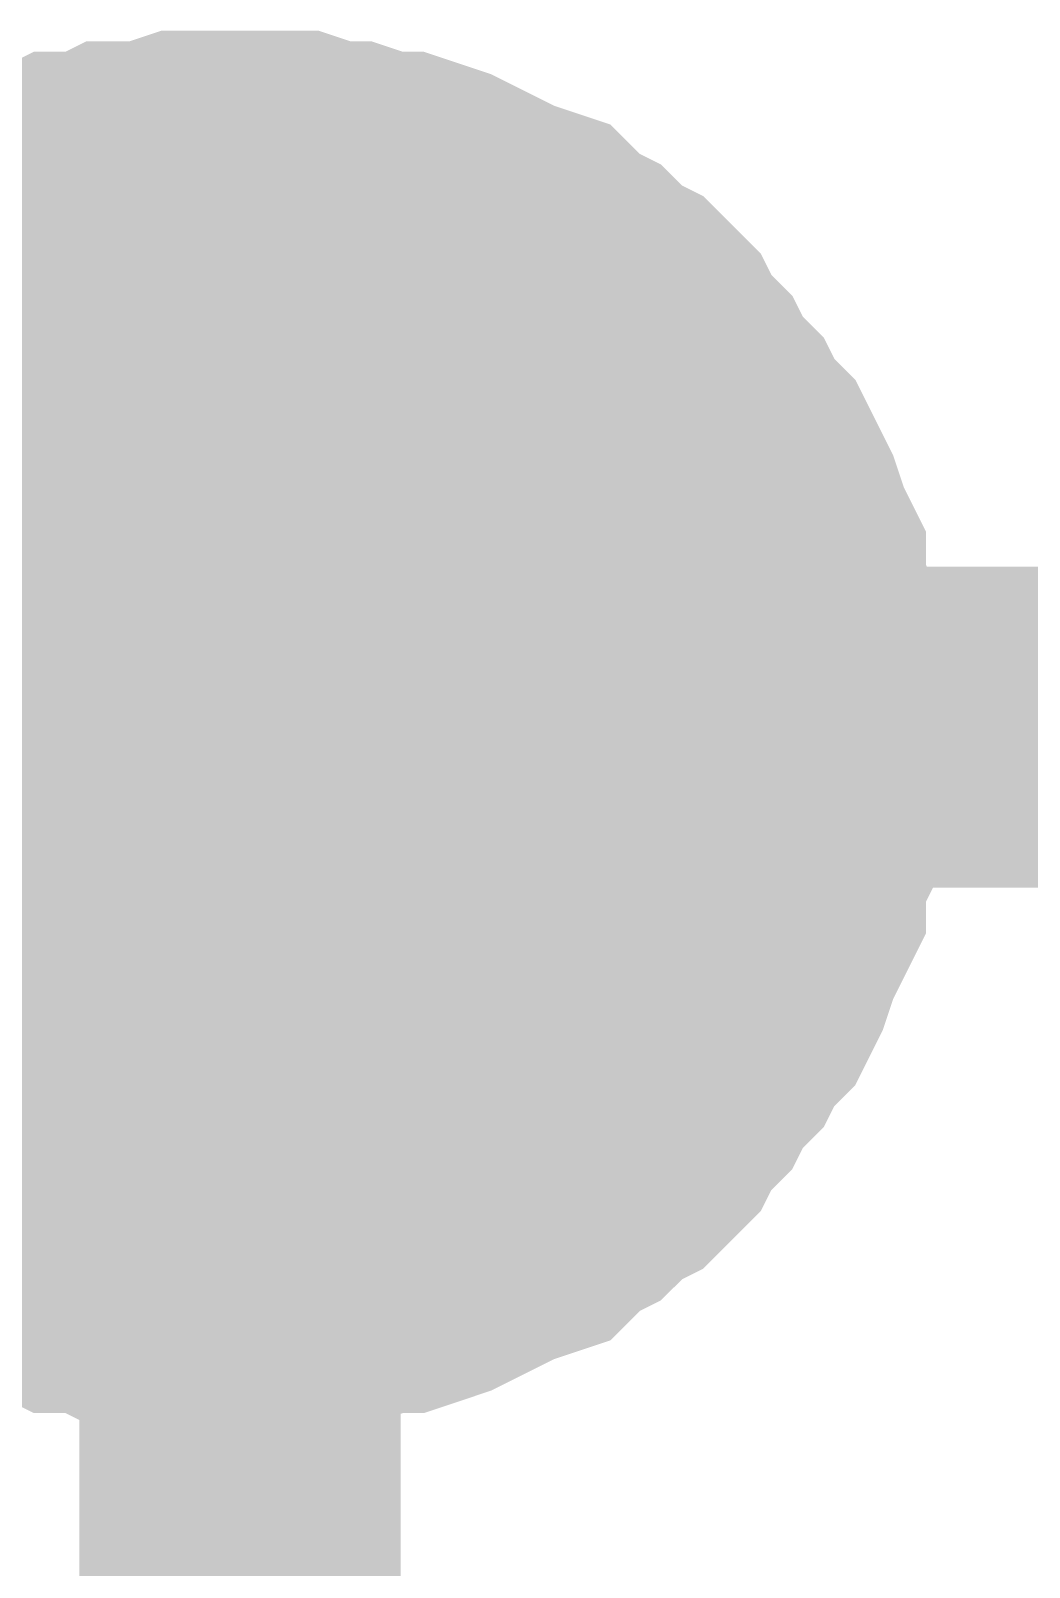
# Model space of a CAD drawing. Header units: inches. Extents: x 0 to 16.9, y 0 to 11.7.
# Drawn here: x 8.6146 to 8.6512, y 1.0526 to 1.1091 of the extents above; entities that cross this region are included whole.
import ezdxf

# ---------------------------------------------------------------- set-up
doc = ezdxf.new("R2010")
doc.units = ezdxf.units.IN
doc.header["$MEASUREMENT"] = 0
doc.layers.add('Sheet', color=255, linetype='Continuous')

msp = doc.modelspace()

# ---------------------------------------------------------------- linework, layer by layer
at = {"layer": 'Sheet'}
for points in [[(8.607961, 1.097368, 0.0118, 0.0118, 0), (8.608733, 1.09814, 0.0118, 0.0118, 0), (8.609504, 1.098526, 0.0118, 0.0118, 0), (8.610276, 1.099297, 0.0118, 0.0118, 0), (8.611047, 1.099683, 0.0118, 0.0118, 0), (8.611819, 1.100455, 0.0118, 0.0118, 0), (8.612591, 1.100841, 0.0118, 0.0118, 0), (8.613362, 1.101227, 0.0118, 0.0118, 0), (8.614519, 1.101613, 0.0118, 0.0118, 0), (8.615291, 1.101998, 0.0118, 0.0118, 0), (8.616062, 1.102384, 0.0118, 0.0118, 0), (8.61722, 1.102384, 0.0118, 0.0118, 0), (8.617991, 1.10277, 0.0118, 0.0118, 0), (8.619149, 1.10277, 0.0118, 0.0118, 0), (8.620306, 1.103156, 0.0118, 0.0118, 0), (8.621077, 1.103156, 0.0118, 0.0118, 0), (8.622235, 1.103156, 0.0118, 0.0118, 0)], [(8.607961, 1.097368, 0.0118, 0.0118, 0), (8.608733, 1.09814, 0.0118, 0.0118, 0), (8.609504, 1.098526, 0.0118, 0.0118, 0), (8.610276, 1.099297, 0.0118, 0.0118, 0), (8.611047, 1.099683, 0.0118, 0.0118, 0), (8.611819, 1.100455, 0.0118, 0.0118, 0), (8.612591, 1.100841, 0.0118, 0.0118, 0), (8.613362, 1.101227, 0.0118, 0.0118, 0), (8.614519, 1.101613, 0.0118, 0.0118, 0), (8.615291, 1.101998, 0.0118, 0.0118, 0), (8.616062, 1.102384, 0.0118, 0.0118, 0), (8.61722, 1.102384, 0.0118, 0.0118, 0), (8.617991, 1.10277, 0.0118, 0.0118, 0), (8.619149, 1.10277, 0.0118, 0.0118, 0), (8.620306, 1.103156, 0.0118, 0.0118, 0), (8.621077, 1.103156, 0.0118, 0.0118, 0), (8.622235, 1.103156, 0.0118, 0.0118, 0)], [(8.607961, 1.097368, 0.0118, 0.0118, 0), (8.608733, 1.09814, 0.0118, 0.0118, 0), (8.609504, 1.098526, 0.0118, 0.0118, 0), (8.610276, 1.099297, 0.0118, 0.0118, 0), (8.611047, 1.099683, 0.0118, 0.0118, 0), (8.611819, 1.100455, 0.0118, 0.0118, 0), (8.612591, 1.100841, 0.0118, 0.0118, 0), (8.613362, 1.101227, 0.0118, 0.0118, 0), (8.614519, 1.101613, 0.0118, 0.0118, 0), (8.615291, 1.101998, 0.0118, 0.0118, 0), (8.616062, 1.102384, 0.0118, 0.0118, 0), (8.61722, 1.102384, 0.0118, 0.0118, 0), (8.617991, 1.10277, 0.0118, 0.0118, 0), (8.619149, 1.10277, 0.0118, 0.0118, 0), (8.620306, 1.103156, 0.0118, 0.0118, 0), (8.621077, 1.103156, 0.0118, 0.0118, 0), (8.622235, 1.103156, 0.0118, 0.0118, 0)], [(8.607961, 1.097368, 0.0118, 0.0118, 0), (8.608733, 1.09814, 0.0118, 0.0118, 0), (8.609504, 1.098526, 0.0118, 0.0118, 0), (8.610276, 1.099297, 0.0118, 0.0118, 0), (8.611047, 1.099683, 0.0118, 0.0118, 0), (8.611819, 1.100455, 0.0118, 0.0118, 0), (8.612591, 1.100841, 0.0118, 0.0118, 0), (8.613362, 1.101227, 0.0118, 0.0118, 0), (8.614519, 1.101613, 0.0118, 0.0118, 0), (8.615291, 1.101998, 0.0118, 0.0118, 0), (8.616062, 1.102384, 0.0118, 0.0118, 0), (8.61722, 1.102384, 0.0118, 0.0118, 0), (8.617991, 1.10277, 0.0118, 0.0118, 0), (8.619149, 1.10277, 0.0118, 0.0118, 0), (8.620306, 1.103156, 0.0118, 0.0118, 0), (8.621077, 1.103156, 0.0118, 0.0118, 0), (8.622235, 1.103156, 0.0118, 0.0118, 0)], [(8.622235, 1.103156, 0.0118, 0.0118, 0), (8.622235, 1.103156, 0.0118, 0.0118, 0)], [(8.622235, 1.103156, 0.0118, 0.0118, 0), (8.623392, 1.103156, 0.0118, 0.0118, 0), (8.624163, 1.103156, 0.0118, 0.0118, 0), (8.625321, 1.10277, 0.0118, 0.0118, 0), (8.626092, 1.10277, 0.0118, 0.0118, 0), (8.62725, 1.102384, 0.0118, 0.0118, 0), (8.628021, 1.102384, 0.0118, 0.0118, 0), (8.629178, 1.101998, 0.0118, 0.0118, 0), (8.62995, 1.101613, 0.0118, 0.0118, 0), (8.630721, 1.101227, 0.0118, 0.0118, 0), (8.631493, 1.100841, 0.0118, 0.0118, 0), (8.63265, 1.100455, 0.0118, 0.0118, 0), (8.633422, 1.099683, 0.0118, 0.0118, 0), (8.634193, 1.099297, 0.0118, 0.0118, 0), (8.634965, 1.098526, 0.0118, 0.0118, 0), (8.635736, 1.09814, 0.0118, 0.0118, 0), (8.636508, 1.097368, 0.0118, 0.0118, 0), (8.636894, 1.096596, 0.0118, 0.0118, 0), (8.637665, 1.095825, 0.0118, 0.0118, 0), (8.638051, 1.095053, 0.0118, 0.0118, 0), (8.638823, 1.094281, 0.0118, 0.0118, 0), (8.639208, 1.09351, 0.0118, 0.0118, 0), (8.63998, 1.092738, 0.0118, 0.0118, 0), (8.640366, 1.091966, 0.0118, 0.0118, 0), (8.640751, 1.091195, 0.0118, 0.0118, 0), (8.641137, 1.090037, 0.0118, 0.0118, 0), (8.641523, 1.089265, 0.0118, 0.0118, 0), (8.641523, 1.088494, 0.0118, 0.0118, 0), (8.641909, 1.087336, 0.0118, 0.0118, 0), (8.641909, 1.086564, 0.0118, 0.0118, 0), (8.642294, 1.085407, 0.0118, 0.0118, 0), (8.642294, 1.084635, 0.0118, 0.0118, 0), (8.642294, 1.083477, 0.0118, 0.0118, 0)], [(8.622235, 1.103156, 0.0118, 0.0118, 0), (8.622235, 1.103156, 0.0118, 0.0118, 0)], [(8.622235, 1.103156, 0.0118, 0.0118, 0), (8.623392, 1.103156, 0.0118, 0.0118, 0), (8.624163, 1.103156, 0.0118, 0.0118, 0), (8.625321, 1.10277, 0.0118, 0.0118, 0), (8.626092, 1.10277, 0.0118, 0.0118, 0), (8.62725, 1.102384, 0.0118, 0.0118, 0), (8.628021, 1.102384, 0.0118, 0.0118, 0), (8.629178, 1.101998, 0.0118, 0.0118, 0), (8.62995, 1.101613, 0.0118, 0.0118, 0), (8.630721, 1.101227, 0.0118, 0.0118, 0), (8.631493, 1.100841, 0.0118, 0.0118, 0), (8.63265, 1.100455, 0.0118, 0.0118, 0), (8.633422, 1.099683, 0.0118, 0.0118, 0), (8.634193, 1.099297, 0.0118, 0.0118, 0), (8.634965, 1.098526, 0.0118, 0.0118, 0), (8.635736, 1.09814, 0.0118, 0.0118, 0), (8.636508, 1.097368, 0.0118, 0.0118, 0), (8.636894, 1.096596, 0.0118, 0.0118, 0), (8.637665, 1.095825, 0.0118, 0.0118, 0), (8.638051, 1.095053, 0.0118, 0.0118, 0), (8.638823, 1.094281, 0.0118, 0.0118, 0), (8.639208, 1.09351, 0.0118, 0.0118, 0), (8.63998, 1.092738, 0.0118, 0.0118, 0), (8.640366, 1.091966, 0.0118, 0.0118, 0), (8.640751, 1.091195, 0.0118, 0.0118, 0), (8.641137, 1.090037, 0.0118, 0.0118, 0), (8.641523, 1.089265, 0.0118, 0.0118, 0), (8.641523, 1.088494, 0.0118, 0.0118, 0), (8.641909, 1.087336, 0.0118, 0.0118, 0), (8.641909, 1.086564, 0.0118, 0.0118, 0), (8.642294, 1.085407, 0.0118, 0.0118, 0), (8.642294, 1.084635, 0.0118, 0.0118, 0), (8.642294, 1.083477, 0.0118, 0.0118, 0)], [(8.622235, 1.103156, 0.0118, 0.0118, 0), (8.622235, 1.103156, 0.0118, 0.0118, 0)], [(8.622235, 1.103156, 0.0118, 0.0118, 0), (8.623392, 1.103156, 0.0118, 0.0118, 0), (8.624163, 1.103156, 0.0118, 0.0118, 0), (8.625321, 1.10277, 0.0118, 0.0118, 0), (8.626092, 1.10277, 0.0118, 0.0118, 0), (8.62725, 1.102384, 0.0118, 0.0118, 0), (8.628021, 1.102384, 0.0118, 0.0118, 0), (8.629178, 1.101998, 0.0118, 0.0118, 0), (8.62995, 1.101613, 0.0118, 0.0118, 0), (8.630721, 1.101227, 0.0118, 0.0118, 0), (8.631493, 1.100841, 0.0118, 0.0118, 0), (8.63265, 1.100455, 0.0118, 0.0118, 0), (8.633422, 1.099683, 0.0118, 0.0118, 0), (8.634193, 1.099297, 0.0118, 0.0118, 0), (8.634965, 1.098526, 0.0118, 0.0118, 0), (8.635736, 1.09814, 0.0118, 0.0118, 0), (8.636508, 1.097368, 0.0118, 0.0118, 0), (8.636894, 1.096596, 0.0118, 0.0118, 0), (8.637665, 1.095825, 0.0118, 0.0118, 0), (8.638051, 1.095053, 0.0118, 0.0118, 0), (8.638823, 1.094281, 0.0118, 0.0118, 0), (8.639208, 1.09351, 0.0118, 0.0118, 0), (8.63998, 1.092738, 0.0118, 0.0118, 0), (8.640366, 1.091966, 0.0118, 0.0118, 0), (8.640751, 1.091195, 0.0118, 0.0118, 0), (8.641137, 1.090037, 0.0118, 0.0118, 0), (8.641523, 1.089265, 0.0118, 0.0118, 0), (8.641523, 1.088494, 0.0118, 0.0118, 0), (8.641909, 1.087336, 0.0118, 0.0118, 0), (8.641909, 1.086564, 0.0118, 0.0118, 0), (8.642294, 1.085407, 0.0118, 0.0118, 0), (8.642294, 1.084635, 0.0118, 0.0118, 0), (8.642294, 1.083477, 0.0118, 0.0118, 0)], [(8.622235, 1.103156, 0.0118, 0.0118, 0), (8.622235, 1.103156, 0.0118, 0.0118, 0)], [(8.622235, 1.103156, 0.0118, 0.0118, 0), (8.623392, 1.103156, 0.0118, 0.0118, 0), (8.624163, 1.103156, 0.0118, 0.0118, 0), (8.625321, 1.10277, 0.0118, 0.0118, 0), (8.626092, 1.10277, 0.0118, 0.0118, 0), (8.62725, 1.102384, 0.0118, 0.0118, 0), (8.628021, 1.102384, 0.0118, 0.0118, 0), (8.629178, 1.101998, 0.0118, 0.0118, 0), (8.62995, 1.101613, 0.0118, 0.0118, 0), (8.630721, 1.101227, 0.0118, 0.0118, 0), (8.631493, 1.100841, 0.0118, 0.0118, 0), (8.63265, 1.100455, 0.0118, 0.0118, 0), (8.633422, 1.099683, 0.0118, 0.0118, 0), (8.634193, 1.099297, 0.0118, 0.0118, 0), (8.634965, 1.098526, 0.0118, 0.0118, 0), (8.635736, 1.09814, 0.0118, 0.0118, 0), (8.636508, 1.097368, 0.0118, 0.0118, 0), (8.636894, 1.096596, 0.0118, 0.0118, 0), (8.637665, 1.095825, 0.0118, 0.0118, 0), (8.638051, 1.095053, 0.0118, 0.0118, 0), (8.638823, 1.094281, 0.0118, 0.0118, 0), (8.639208, 1.09351, 0.0118, 0.0118, 0), (8.63998, 1.092738, 0.0118, 0.0118, 0), (8.640366, 1.091966, 0.0118, 0.0118, 0), (8.640751, 1.091195, 0.0118, 0.0118, 0), (8.641137, 1.090037, 0.0118, 0.0118, 0), (8.641523, 1.089265, 0.0118, 0.0118, 0), (8.641523, 1.088494, 0.0118, 0.0118, 0), (8.641909, 1.087336, 0.0118, 0.0118, 0), (8.641909, 1.086564, 0.0118, 0.0118, 0), (8.642294, 1.085407, 0.0118, 0.0118, 0), (8.642294, 1.084635, 0.0118, 0.0118, 0), (8.642294, 1.083477, 0.0118, 0.0118, 0)], [(8.612591, 1.100841, 0.0039, 0.0039, 0), (8.613362, 1.101227, 0.0039, 0.0039, 0), (8.614519, 1.101613, 0.0039, 0.0039, 0), (8.615291, 1.101998, 0.0039, 0.0039, 0), (8.616062, 1.102384, 0.0039, 0.0039, 0), (8.61722, 1.102384, 0.0039, 0.0039, 0), (8.617991, 1.10277, 0.0039, 0.0039, 0), (8.619149, 1.10277, 0.0039, 0.0039, 0), (8.620306, 1.103156, 0.0039, 0.0039, 0), (8.621077, 1.103156, 0.0039, 0.0039, 0), (8.622235, 1.103156, 0.0039, 0.0039, 0)], [(8.612591, 1.100841, 0.0039, 0.0039, 0), (8.613362, 1.101227, 0.0039, 0.0039, 0), (8.614519, 1.101613, 0.0039, 0.0039, 0), (8.615291, 1.101998, 0.0039, 0.0039, 0), (8.616062, 1.102384, 0.0039, 0.0039, 0), (8.61722, 1.102384, 0.0039, 0.0039, 0), (8.617991, 1.10277, 0.0039, 0.0039, 0), (8.619149, 1.10277, 0.0039, 0.0039, 0), (8.620306, 1.103156, 0.0039, 0.0039, 0), (8.621077, 1.103156, 0.0039, 0.0039, 0), (8.622235, 1.103156, 0.0039, 0.0039, 0)], [(8.612591, 1.100841, 0.0039, 0.0039, 0), (8.613362, 1.101227, 0.0039, 0.0039, 0), (8.614519, 1.101613, 0.0039, 0.0039, 0), (8.615291, 1.101998, 0.0039, 0.0039, 0), (8.616062, 1.102384, 0.0039, 0.0039, 0), (8.61722, 1.102384, 0.0039, 0.0039, 0), (8.617991, 1.10277, 0.0039, 0.0039, 0), (8.619149, 1.10277, 0.0039, 0.0039, 0), (8.620306, 1.103156, 0.0039, 0.0039, 0), (8.621077, 1.103156, 0.0039, 0.0039, 0), (8.622235, 1.103156, 0.0039, 0.0039, 0)], [(8.612591, 1.100841, 0.0039, 0.0039, 0), (8.613362, 1.101227, 0.0039, 0.0039, 0), (8.614519, 1.101613, 0.0039, 0.0039, 0), (8.615291, 1.101998, 0.0039, 0.0039, 0), (8.616062, 1.102384, 0.0039, 0.0039, 0), (8.61722, 1.102384, 0.0039, 0.0039, 0), (8.617991, 1.10277, 0.0039, 0.0039, 0), (8.619149, 1.10277, 0.0039, 0.0039, 0), (8.620306, 1.103156, 0.0039, 0.0039, 0), (8.621077, 1.103156, 0.0039, 0.0039, 0), (8.622235, 1.103156, 0.0039, 0.0039, 0)], [(8.622235, 1.103156, 0.0039, 0.0039, 0), (8.622235, 1.103156, 0.0039, 0.0039, 0)], [(8.622235, 1.103156, 0.0039, 0.0039, 0), (8.623392, 1.103156, 0.0039, 0.0039, 0), (8.624163, 1.103156, 0.0039, 0.0039, 0), (8.625321, 1.10277, 0.0039, 0.0039, 0), (8.626092, 1.10277, 0.0039, 0.0039, 0), (8.62725, 1.102384, 0.0039, 0.0039, 0), (8.628021, 1.102384, 0.0039, 0.0039, 0), (8.629178, 1.101998, 0.0039, 0.0039, 0), (8.62995, 1.101613, 0.0039, 0.0039, 0), (8.630721, 1.101227, 0.0039, 0.0039, 0), (8.631493, 1.100841, 0.0039, 0.0039, 0), (8.63265, 1.100455, 0.0039, 0.0039, 0), (8.633422, 1.099683, 0.0039, 0.0039, 0), (8.634193, 1.099297, 0.0039, 0.0039, 0), (8.634965, 1.098526, 0.0039, 0.0039, 0), (8.635736, 1.09814, 0.0039, 0.0039, 0), (8.636508, 1.097368, 0.0039, 0.0039, 0), (8.636894, 1.096596, 0.0039, 0.0039, 0), (8.637665, 1.095825, 0.0039, 0.0039, 0), (8.638051, 1.095053, 0.0039, 0.0039, 0), (8.638823, 1.094281, 0.0039, 0.0039, 0), (8.639208, 1.09351, 0.0039, 0.0039, 0), (8.63998, 1.092738, 0.0039, 0.0039, 0), (8.640366, 1.091966, 0.0039, 0.0039, 0), (8.640751, 1.091195, 0.0039, 0.0039, 0), (8.641137, 1.090037, 0.0039, 0.0039, 0), (8.641523, 1.089265, 0.0039, 0.0039, 0), (8.641523, 1.088494, 0.0039, 0.0039, 0), (8.641909, 1.087336, 0.0039, 0.0039, 0), (8.641909, 1.086564, 0.0039, 0.0039, 0), (8.642294, 1.085407, 0.0039, 0.0039, 0), (8.642294, 1.084635, 0.0039, 0.0039, 0), (8.642294, 1.083477, 0.0039, 0.0039, 0)], [(8.622235, 1.103156, 0.0039, 0.0039, 0), (8.622235, 1.103156, 0.0039, 0.0039, 0)], [(8.622235, 1.103156, 0.0039, 0.0039, 0), (8.623392, 1.103156, 0.0039, 0.0039, 0), (8.624163, 1.103156, 0.0039, 0.0039, 0), (8.625321, 1.10277, 0.0039, 0.0039, 0), (8.626092, 1.10277, 0.0039, 0.0039, 0), (8.62725, 1.102384, 0.0039, 0.0039, 0), (8.628021, 1.102384, 0.0039, 0.0039, 0), (8.629178, 1.101998, 0.0039, 0.0039, 0), (8.62995, 1.101613, 0.0039, 0.0039, 0), (8.630721, 1.101227, 0.0039, 0.0039, 0), (8.631493, 1.100841, 0.0039, 0.0039, 0), (8.63265, 1.100455, 0.0039, 0.0039, 0), (8.633422, 1.099683, 0.0039, 0.0039, 0), (8.634193, 1.099297, 0.0039, 0.0039, 0), (8.634965, 1.098526, 0.0039, 0.0039, 0), (8.635736, 1.09814, 0.0039, 0.0039, 0), (8.636508, 1.097368, 0.0039, 0.0039, 0), (8.636894, 1.096596, 0.0039, 0.0039, 0), (8.637665, 1.095825, 0.0039, 0.0039, 0), (8.638051, 1.095053, 0.0039, 0.0039, 0), (8.638823, 1.094281, 0.0039, 0.0039, 0), (8.639208, 1.09351, 0.0039, 0.0039, 0), (8.63998, 1.092738, 0.0039, 0.0039, 0), (8.640366, 1.091966, 0.0039, 0.0039, 0), (8.640751, 1.091195, 0.0039, 0.0039, 0), (8.641137, 1.090037, 0.0039, 0.0039, 0), (8.641523, 1.089265, 0.0039, 0.0039, 0), (8.641523, 1.088494, 0.0039, 0.0039, 0), (8.641909, 1.087336, 0.0039, 0.0039, 0), (8.641909, 1.086564, 0.0039, 0.0039, 0), (8.642294, 1.085407, 0.0039, 0.0039, 0), (8.642294, 1.084635, 0.0039, 0.0039, 0), (8.642294, 1.083477, 0.0039, 0.0039, 0)], [(8.622235, 1.103156, 0.0039, 0.0039, 0), (8.622235, 1.103156, 0.0039, 0.0039, 0)], [(8.622235, 1.103156, 0.0039, 0.0039, 0), (8.623392, 1.103156, 0.0039, 0.0039, 0), (8.624163, 1.103156, 0.0039, 0.0039, 0), (8.625321, 1.10277, 0.0039, 0.0039, 0), (8.626092, 1.10277, 0.0039, 0.0039, 0), (8.62725, 1.102384, 0.0039, 0.0039, 0), (8.628021, 1.102384, 0.0039, 0.0039, 0), (8.629178, 1.101998, 0.0039, 0.0039, 0), (8.62995, 1.101613, 0.0039, 0.0039, 0), (8.630721, 1.101227, 0.0039, 0.0039, 0), (8.631493, 1.100841, 0.0039, 0.0039, 0), (8.63265, 1.100455, 0.0039, 0.0039, 0), (8.633422, 1.099683, 0.0039, 0.0039, 0), (8.634193, 1.099297, 0.0039, 0.0039, 0), (8.634965, 1.098526, 0.0039, 0.0039, 0), (8.635736, 1.09814, 0.0039, 0.0039, 0), (8.636508, 1.097368, 0.0039, 0.0039, 0), (8.636894, 1.096596, 0.0039, 0.0039, 0), (8.637665, 1.095825, 0.0039, 0.0039, 0), (8.638051, 1.095053, 0.0039, 0.0039, 0), (8.638823, 1.094281, 0.0039, 0.0039, 0), (8.639208, 1.09351, 0.0039, 0.0039, 0), (8.63998, 1.092738, 0.0039, 0.0039, 0), (8.640366, 1.091966, 0.0039, 0.0039, 0), (8.640751, 1.091195, 0.0039, 0.0039, 0), (8.641137, 1.090037, 0.0039, 0.0039, 0), (8.641523, 1.089265, 0.0039, 0.0039, 0), (8.641523, 1.088494, 0.0039, 0.0039, 0), (8.641909, 1.087336, 0.0039, 0.0039, 0), (8.641909, 1.086564, 0.0039, 0.0039, 0), (8.642294, 1.085407, 0.0039, 0.0039, 0), (8.642294, 1.084635, 0.0039, 0.0039, 0), (8.642294, 1.083477, 0.0039, 0.0039, 0)], [(8.622235, 1.103156, 0.0039, 0.0039, 0), (8.622235, 1.103156, 0.0039, 0.0039, 0)], [(8.622235, 1.103156, 0.0039, 0.0039, 0), (8.623392, 1.103156, 0.0039, 0.0039, 0), (8.624163, 1.103156, 0.0039, 0.0039, 0), (8.625321, 1.10277, 0.0039, 0.0039, 0), (8.626092, 1.10277, 0.0039, 0.0039, 0), (8.62725, 1.102384, 0.0039, 0.0039, 0), (8.628021, 1.102384, 0.0039, 0.0039, 0), (8.629178, 1.101998, 0.0039, 0.0039, 0), (8.62995, 1.101613, 0.0039, 0.0039, 0), (8.630721, 1.101227, 0.0039, 0.0039, 0), (8.631493, 1.100841, 0.0039, 0.0039, 0), (8.63265, 1.100455, 0.0039, 0.0039, 0), (8.633422, 1.099683, 0.0039, 0.0039, 0), (8.634193, 1.099297, 0.0039, 0.0039, 0), (8.634965, 1.098526, 0.0039, 0.0039, 0), (8.635736, 1.09814, 0.0039, 0.0039, 0), (8.636508, 1.097368, 0.0039, 0.0039, 0), (8.636894, 1.096596, 0.0039, 0.0039, 0), (8.637665, 1.095825, 0.0039, 0.0039, 0), (8.638051, 1.095053, 0.0039, 0.0039, 0), (8.638823, 1.094281, 0.0039, 0.0039, 0), (8.639208, 1.09351, 0.0039, 0.0039, 0), (8.63998, 1.092738, 0.0039, 0.0039, 0), (8.640366, 1.091966, 0.0039, 0.0039, 0), (8.640751, 1.091195, 0.0039, 0.0039, 0), (8.641137, 1.090037, 0.0039, 0.0039, 0), (8.641523, 1.089265, 0.0039, 0.0039, 0), (8.641523, 1.088494, 0.0039, 0.0039, 0), (8.641909, 1.087336, 0.0039, 0.0039, 0), (8.641909, 1.086564, 0.0039, 0.0039, 0), (8.642294, 1.085407, 0.0039, 0.0039, 0), (8.642294, 1.084635, 0.0039, 0.0039, 0), (8.642294, 1.083477, 0.0039, 0.0039, 0)], [(8.818975, 1.083477, 0.0118, 0.0118, 0), (8.622235, 1.083477, 0.0118, 0.0118, 0), (8.504191, 1.083477, 0.0118, 0.0118, 0)], [(8.622235, 0.94457, 0.0118, 0.0118, 0), (8.622235, 1.083477, 0.0118, 0.0118, 0)], [(8.642294, 1.083477, 0.0118, 0.0118, 0), (8.642294, 1.08232, 0.0118, 0.0118, 0), (8.642294, 1.081548, 0.0118, 0.0118, 0), (8.641909, 1.080391, 0.0118, 0.0118, 0), (8.641909, 1.079233, 0.0118, 0.0118, 0), (8.641523, 1.078461, 0.0118, 0.0118, 0), (8.641523, 1.077304, 0.0118, 0.0118, 0), (8.641137, 1.076532, 0.0118, 0.0118, 0), (8.640751, 1.07576, 0.0118, 0.0118, 0), (8.640366, 1.074603, 0.0118, 0.0118, 0), (8.63998, 1.073831, 0.0118, 0.0118, 0), (8.639208, 1.073059, 0.0118, 0.0118, 0), (8.638823, 1.072288, 0.0118, 0.0118, 0), (8.638051, 1.071516, 0.0118, 0.0118, 0), (8.637665, 1.070744, 0.0118, 0.0118, 0), (8.636894, 1.069973, 0.0118, 0.0118, 0), (8.636508, 1.069201, 0.0118, 0.0118, 0), (8.635736, 1.068429, 0.0118, 0.0118, 0), (8.634965, 1.068043, 0.0118, 0.0118, 0), (8.634193, 1.067272, 0.0118, 0.0118, 0), (8.633422, 1.066886, 0.0118, 0.0118, 0), (8.63265, 1.066114, 0.0118, 0.0118, 0), (8.631493, 1.065728, 0.0118, 0.0118, 0), (8.630721, 1.065342, 0.0118, 0.0118, 0), (8.62995, 1.064956, 0.0118, 0.0118, 0), (8.629178, 1.064571, 0.0118, 0.0118, 0), (8.628021, 1.064185, 0.0118, 0.0118, 0), (8.62725, 1.064185, 0.0118, 0.0118, 0), (8.626092, 1.063799, 0.0118, 0.0118, 0), (8.625321, 1.063799, 0.0118, 0.0118, 0), (8.624163, 1.063413, 0.0118, 0.0118, 0), (8.623392, 1.063413, 0.0118, 0.0118, 0), (8.622235, 1.063413, 0.0118, 0.0118, 0)], [(8.642294, 1.083477, 0.0118, 0.0118, 0), (8.642294, 1.08232, 0.0118, 0.0118, 0), (8.642294, 1.081548, 0.0118, 0.0118, 0), (8.641909, 1.080391, 0.0118, 0.0118, 0), (8.641909, 1.079233, 0.0118, 0.0118, 0), (8.641523, 1.078461, 0.0118, 0.0118, 0), (8.641523, 1.077304, 0.0118, 0.0118, 0), (8.641137, 1.076532, 0.0118, 0.0118, 0), (8.640751, 1.07576, 0.0118, 0.0118, 0), (8.640366, 1.074603, 0.0118, 0.0118, 0), (8.63998, 1.073831, 0.0118, 0.0118, 0), (8.639208, 1.073059, 0.0118, 0.0118, 0), (8.638823, 1.072288, 0.0118, 0.0118, 0), (8.638051, 1.071516, 0.0118, 0.0118, 0), (8.637665, 1.070744, 0.0118, 0.0118, 0), (8.636894, 1.069973, 0.0118, 0.0118, 0), (8.636508, 1.069201, 0.0118, 0.0118, 0), (8.635736, 1.068429, 0.0118, 0.0118, 0), (8.634965, 1.068043, 0.0118, 0.0118, 0), (8.634193, 1.067272, 0.0118, 0.0118, 0), (8.633422, 1.066886, 0.0118, 0.0118, 0), (8.63265, 1.066114, 0.0118, 0.0118, 0), (8.631493, 1.065728, 0.0118, 0.0118, 0), (8.630721, 1.065342, 0.0118, 0.0118, 0), (8.62995, 1.064956, 0.0118, 0.0118, 0), (8.629178, 1.064571, 0.0118, 0.0118, 0), (8.628021, 1.064185, 0.0118, 0.0118, 0), (8.62725, 1.064185, 0.0118, 0.0118, 0), (8.626092, 1.063799, 0.0118, 0.0118, 0), (8.625321, 1.063799, 0.0118, 0.0118, 0), (8.624163, 1.063413, 0.0118, 0.0118, 0), (8.623392, 1.063413, 0.0118, 0.0118, 0), (8.622235, 1.063413, 0.0118, 0.0118, 0)], [(8.642294, 1.083477, 0.0118, 0.0118, 0), (8.642294, 1.08232, 0.0118, 0.0118, 0), (8.642294, 1.081548, 0.0118, 0.0118, 0), (8.641909, 1.080391, 0.0118, 0.0118, 0), (8.641909, 1.079233, 0.0118, 0.0118, 0), (8.641523, 1.078461, 0.0118, 0.0118, 0), (8.641523, 1.077304, 0.0118, 0.0118, 0), (8.641137, 1.076532, 0.0118, 0.0118, 0), (8.640751, 1.07576, 0.0118, 0.0118, 0), (8.640366, 1.074603, 0.0118, 0.0118, 0), (8.63998, 1.073831, 0.0118, 0.0118, 0), (8.639208, 1.073059, 0.0118, 0.0118, 0), (8.638823, 1.072288, 0.0118, 0.0118, 0), (8.638051, 1.071516, 0.0118, 0.0118, 0), (8.637665, 1.070744, 0.0118, 0.0118, 0), (8.636894, 1.069973, 0.0118, 0.0118, 0), (8.636508, 1.069201, 0.0118, 0.0118, 0), (8.635736, 1.068429, 0.0118, 0.0118, 0), (8.634965, 1.068043, 0.0118, 0.0118, 0), (8.634193, 1.067272, 0.0118, 0.0118, 0), (8.633422, 1.066886, 0.0118, 0.0118, 0), (8.63265, 1.066114, 0.0118, 0.0118, 0), (8.631493, 1.065728, 0.0118, 0.0118, 0), (8.630721, 1.065342, 0.0118, 0.0118, 0), (8.62995, 1.064956, 0.0118, 0.0118, 0), (8.629178, 1.064571, 0.0118, 0.0118, 0), (8.628021, 1.064185, 0.0118, 0.0118, 0), (8.62725, 1.064185, 0.0118, 0.0118, 0), (8.626092, 1.063799, 0.0118, 0.0118, 0), (8.625321, 1.063799, 0.0118, 0.0118, 0), (8.624163, 1.063413, 0.0118, 0.0118, 0), (8.623392, 1.063413, 0.0118, 0.0118, 0), (8.622235, 1.063413, 0.0118, 0.0118, 0)], [(8.642294, 1.083477, 0.0118, 0.0118, 0), (8.642294, 1.08232, 0.0118, 0.0118, 0), (8.642294, 1.081548, 0.0118, 0.0118, 0), (8.641909, 1.080391, 0.0118, 0.0118, 0), (8.641909, 1.079233, 0.0118, 0.0118, 0), (8.641523, 1.078461, 0.0118, 0.0118, 0), (8.641523, 1.077304, 0.0118, 0.0118, 0), (8.641137, 1.076532, 0.0118, 0.0118, 0), (8.640751, 1.07576, 0.0118, 0.0118, 0), (8.640366, 1.074603, 0.0118, 0.0118, 0), (8.63998, 1.073831, 0.0118, 0.0118, 0), (8.639208, 1.073059, 0.0118, 0.0118, 0), (8.638823, 1.072288, 0.0118, 0.0118, 0), (8.638051, 1.071516, 0.0118, 0.0118, 0), (8.637665, 1.070744, 0.0118, 0.0118, 0), (8.636894, 1.069973, 0.0118, 0.0118, 0), (8.636508, 1.069201, 0.0118, 0.0118, 0), (8.635736, 1.068429, 0.0118, 0.0118, 0), (8.634965, 1.068043, 0.0118, 0.0118, 0), (8.634193, 1.067272, 0.0118, 0.0118, 0), (8.633422, 1.066886, 0.0118, 0.0118, 0), (8.63265, 1.066114, 0.0118, 0.0118, 0), (8.631493, 1.065728, 0.0118, 0.0118, 0), (8.630721, 1.065342, 0.0118, 0.0118, 0), (8.62995, 1.064956, 0.0118, 0.0118, 0), (8.629178, 1.064571, 0.0118, 0.0118, 0), (8.628021, 1.064185, 0.0118, 0.0118, 0), (8.62725, 1.064185, 0.0118, 0.0118, 0), (8.626092, 1.063799, 0.0118, 0.0118, 0), (8.625321, 1.063799, 0.0118, 0.0118, 0), (8.624163, 1.063413, 0.0118, 0.0118, 0), (8.623392, 1.063413, 0.0118, 0.0118, 0), (8.622235, 1.063413, 0.0118, 0.0118, 0)], [(8.642294, 1.083477, 0.0118, 0.0118, 0), (8.642294, 1.083477, 0.0118, 0.0118, 0), (8.642294, 1.083477, 0.0118, 0.0118, 0), (8.642294, 1.083477, 0.0118, 0.0118, 0), (8.642294, 1.083477, 0.0118, 0.0118, 0), (8.642294, 1.083477, 0.0118, 0.0118, 0), (8.642294, 1.083477, 0.0118, 0.0118, 0), (8.642294, 1.083477, 0.0118, 0.0118, 0), (8.642294, 1.083477, 0.0118, 0.0118, 0), (8.642294, 1.083477, 0.0118, 0.0118, 0), (8.642294, 1.083477, 0.0118, 0.0118, 0), (8.642294, 1.083477, 0.0118, 0.0118, 0), (8.642294, 1.083477, 0.0118, 0.0118, 0), (8.642294, 1.083477, 0.0118, 0.0118, 0), (8.642294, 1.083477, 0.0118, 0.0118, 0), (8.642294, 1.083477, 0.0118, 0.0118, 0), (8.642294, 1.083477, 0.0118, 0.0118, 0), (8.642294, 1.083477, 0.0118, 0.0118, 0), (8.642294, 1.083477, 0.0118, 0.0118, 0), (8.642294, 1.083477, 0.0118, 0.0118, 0), (8.642294, 1.083477, 0.0118, 0.0118, 0), (8.642294, 1.083477, 0.0118, 0.0118, 0), (8.642294, 1.083477, 0.0118, 0.0118, 0), (8.642294, 1.083477, 0.0118, 0.0118, 0), (8.642294, 1.083477, 0.0118, 0.0118, 0), (8.642294, 1.083477, 0.0118, 0.0118, 0), (8.642294, 1.083477, 0.0118, 0.0118, 0), (8.642294, 1.083477, 0.0118, 0.0118, 0), (8.642294, 1.083477, 0.0118, 0.0118, 0), (8.642294, 1.083477, 0.0118, 0.0118, 0), (8.642294, 1.083477, 0.0118, 0.0118, 0), (8.642294, 1.083477, 0.0118, 0.0118, 0), (8.642294, 1.083477, 0.0118, 0.0118, 0)], [(8.642294, 1.083477, 0.0118, 0.0118, 0), (8.642294, 1.083477, 0.0118, 0.0118, 0)], [(8.642294, 1.083477, 0.0118, 0.0118, 0), (8.642294, 1.083477, 0.0118, 0.0118, 0), (8.642294, 1.083477, 0.0118, 0.0118, 0), (8.642294, 1.083477, 0.0118, 0.0118, 0), (8.642294, 1.083477, 0.0118, 0.0118, 0), (8.642294, 1.083477, 0.0118, 0.0118, 0), (8.642294, 1.083477, 0.0118, 0.0118, 0), (8.642294, 1.083477, 0.0118, 0.0118, 0), (8.642294, 1.083477, 0.0118, 0.0118, 0), (8.642294, 1.083477, 0.0118, 0.0118, 0), (8.642294, 1.083477, 0.0118, 0.0118, 0), (8.642294, 1.083477, 0.0118, 0.0118, 0), (8.642294, 1.083477, 0.0118, 0.0118, 0), (8.642294, 1.083477, 0.0118, 0.0118, 0), (8.642294, 1.083477, 0.0118, 0.0118, 0), (8.642294, 1.083477, 0.0118, 0.0118, 0), (8.642294, 1.083477, 0.0118, 0.0118, 0), (8.642294, 1.083477, 0.0118, 0.0118, 0), (8.642294, 1.083477, 0.0118, 0.0118, 0), (8.642294, 1.083477, 0.0118, 0.0118, 0), (8.642294, 1.083477, 0.0118, 0.0118, 0), (8.642294, 1.083477, 0.0118, 0.0118, 0), (8.642294, 1.083477, 0.0118, 0.0118, 0), (8.642294, 1.083477, 0.0118, 0.0118, 0), (8.642294, 1.083477, 0.0118, 0.0118, 0), (8.642294, 1.083477, 0.0118, 0.0118, 0), (8.642294, 1.083477, 0.0118, 0.0118, 0), (8.642294, 1.083477, 0.0118, 0.0118, 0), (8.642294, 1.083477, 0.0118, 0.0118, 0), (8.642294, 1.083477, 0.0118, 0.0118, 0), (8.642294, 1.083477, 0.0118, 0.0118, 0), (8.642294, 1.083477, 0.0118, 0.0118, 0), (8.642294, 1.083477, 0.0118, 0.0118, 0)], [(8.642294, 1.083477, 0.0118, 0.0118, 0), (8.642294, 1.083477, 0.0118, 0.0118, 0)], [(8.642294, 1.083477, 0.0118, 0.0118, 0), (8.642294, 1.083477, 0.0118, 0.0118, 0), (8.642294, 1.083477, 0.0118, 0.0118, 0), (8.642294, 1.083477, 0.0118, 0.0118, 0), (8.642294, 1.083477, 0.0118, 0.0118, 0), (8.642294, 1.083477, 0.0118, 0.0118, 0), (8.642294, 1.083477, 0.0118, 0.0118, 0), (8.642294, 1.083477, 0.0118, 0.0118, 0), (8.642294, 1.083477, 0.0118, 0.0118, 0), (8.642294, 1.083477, 0.0118, 0.0118, 0), (8.642294, 1.083477, 0.0118, 0.0118, 0), (8.642294, 1.083477, 0.0118, 0.0118, 0), (8.642294, 1.083477, 0.0118, 0.0118, 0), (8.642294, 1.083477, 0.0118, 0.0118, 0), (8.642294, 1.083477, 0.0118, 0.0118, 0), (8.642294, 1.083477, 0.0118, 0.0118, 0), (8.642294, 1.083477, 0.0118, 0.0118, 0), (8.642294, 1.083477, 0.0118, 0.0118, 0), (8.642294, 1.083477, 0.0118, 0.0118, 0), (8.642294, 1.083477, 0.0118, 0.0118, 0), (8.642294, 1.083477, 0.0118, 0.0118, 0), (8.642294, 1.083477, 0.0118, 0.0118, 0), (8.642294, 1.083477, 0.0118, 0.0118, 0), (8.642294, 1.083477, 0.0118, 0.0118, 0), (8.642294, 1.083477, 0.0118, 0.0118, 0), (8.642294, 1.083477, 0.0118, 0.0118, 0), (8.642294, 1.083477, 0.0118, 0.0118, 0), (8.642294, 1.083477, 0.0118, 0.0118, 0), (8.642294, 1.083477, 0.0118, 0.0118, 0), (8.642294, 1.083477, 0.0118, 0.0118, 0), (8.642294, 1.083477, 0.0118, 0.0118, 0), (8.642294, 1.083477, 0.0118, 0.0118, 0), (8.642294, 1.083477, 0.0118, 0.0118, 0)], [(8.642294, 1.083477, 0.0118, 0.0118, 0), (8.642294, 1.083477, 0.0118, 0.0118, 0)], [(8.642294, 1.083477, 0.0118, 0.0118, 0), (8.642294, 1.083477, 0.0118, 0.0118, 0), (8.642294, 1.083477, 0.0118, 0.0118, 0), (8.642294, 1.083477, 0.0118, 0.0118, 0), (8.642294, 1.083477, 0.0118, 0.0118, 0), (8.642294, 1.083477, 0.0118, 0.0118, 0), (8.642294, 1.083477, 0.0118, 0.0118, 0), (8.642294, 1.083477, 0.0118, 0.0118, 0), (8.642294, 1.083477, 0.0118, 0.0118, 0), (8.642294, 1.083477, 0.0118, 0.0118, 0), (8.642294, 1.083477, 0.0118, 0.0118, 0), (8.642294, 1.083477, 0.0118, 0.0118, 0), (8.642294, 1.083477, 0.0118, 0.0118, 0), (8.642294, 1.083477, 0.0118, 0.0118, 0), (8.642294, 1.083477, 0.0118, 0.0118, 0), (8.642294, 1.083477, 0.0118, 0.0118, 0), (8.642294, 1.083477, 0.0118, 0.0118, 0), (8.642294, 1.083477, 0.0118, 0.0118, 0), (8.642294, 1.083477, 0.0118, 0.0118, 0), (8.642294, 1.083477, 0.0118, 0.0118, 0), (8.642294, 1.083477, 0.0118, 0.0118, 0), (8.642294, 1.083477, 0.0118, 0.0118, 0), (8.642294, 1.083477, 0.0118, 0.0118, 0), (8.642294, 1.083477, 0.0118, 0.0118, 0), (8.642294, 1.083477, 0.0118, 0.0118, 0), (8.642294, 1.083477, 0.0118, 0.0118, 0), (8.642294, 1.083477, 0.0118, 0.0118, 0), (8.642294, 1.083477, 0.0118, 0.0118, 0), (8.642294, 1.083477, 0.0118, 0.0118, 0), (8.642294, 1.083477, 0.0118, 0.0118, 0), (8.642294, 1.083477, 0.0118, 0.0118, 0), (8.642294, 1.083477, 0.0118, 0.0118, 0), (8.642294, 1.083477, 0.0118, 0.0118, 0)], [(8.642294, 1.083477, 0.0118, 0.0118, 0), (8.642294, 1.083477, 0.0118, 0.0118, 0)], [(8.642294, 1.083477, 0.0039, 0.0039, 0), (8.642294, 1.08232, 0.0039, 0.0039, 0), (8.642294, 1.081548, 0.0039, 0.0039, 0), (8.641909, 1.080391, 0.0039, 0.0039, 0), (8.641909, 1.079233, 0.0039, 0.0039, 0), (8.641523, 1.078461, 0.0039, 0.0039, 0), (8.641523, 1.077304, 0.0039, 0.0039, 0), (8.641137, 1.076532, 0.0039, 0.0039, 0), (8.640751, 1.07576, 0.0039, 0.0039, 0), (8.640366, 1.074603, 0.0039, 0.0039, 0), (8.63998, 1.073831, 0.0039, 0.0039, 0), (8.639208, 1.073059, 0.0039, 0.0039, 0), (8.638823, 1.072288, 0.0039, 0.0039, 0), (8.638051, 1.071516, 0.0039, 0.0039, 0), (8.637665, 1.070744, 0.0039, 0.0039, 0), (8.636894, 1.069973, 0.0039, 0.0039, 0), (8.636508, 1.069201, 0.0039, 0.0039, 0), (8.635736, 1.068429, 0.0039, 0.0039, 0), (8.634965, 1.068043, 0.0039, 0.0039, 0), (8.634193, 1.067272, 0.0039, 0.0039, 0), (8.633422, 1.066886, 0.0039, 0.0039, 0), (8.63265, 1.066114, 0.0039, 0.0039, 0), (8.631493, 1.065728, 0.0039, 0.0039, 0), (8.630721, 1.065342, 0.0039, 0.0039, 0), (8.62995, 1.064956, 0.0039, 0.0039, 0), (8.629178, 1.064571, 0.0039, 0.0039, 0), (8.628021, 1.064185, 0.0039, 0.0039, 0), (8.62725, 1.064185, 0.0039, 0.0039, 0), (8.626092, 1.063799, 0.0039, 0.0039, 0), (8.625321, 1.063799, 0.0039, 0.0039, 0), (8.624163, 1.063413, 0.0039, 0.0039, 0), (8.623392, 1.063413, 0.0039, 0.0039, 0), (8.622235, 1.063413, 0.0039, 0.0039, 0)], [(8.642294, 1.083477, 0.0039, 0.0039, 0), (8.642294, 1.08232, 0.0039, 0.0039, 0), (8.642294, 1.081548, 0.0039, 0.0039, 0), (8.641909, 1.080391, 0.0039, 0.0039, 0), (8.641909, 1.079233, 0.0039, 0.0039, 0), (8.641523, 1.078461, 0.0039, 0.0039, 0), (8.641523, 1.077304, 0.0039, 0.0039, 0), (8.641137, 1.076532, 0.0039, 0.0039, 0), (8.640751, 1.07576, 0.0039, 0.0039, 0), (8.640366, 1.074603, 0.0039, 0.0039, 0), (8.63998, 1.073831, 0.0039, 0.0039, 0), (8.639208, 1.073059, 0.0039, 0.0039, 0), (8.638823, 1.072288, 0.0039, 0.0039, 0), (8.638051, 1.071516, 0.0039, 0.0039, 0), (8.637665, 1.070744, 0.0039, 0.0039, 0), (8.636894, 1.069973, 0.0039, 0.0039, 0), (8.636508, 1.069201, 0.0039, 0.0039, 0), (8.635736, 1.068429, 0.0039, 0.0039, 0), (8.634965, 1.068043, 0.0039, 0.0039, 0), (8.634193, 1.067272, 0.0039, 0.0039, 0), (8.633422, 1.066886, 0.0039, 0.0039, 0), (8.63265, 1.066114, 0.0039, 0.0039, 0), (8.631493, 1.065728, 0.0039, 0.0039, 0), (8.630721, 1.065342, 0.0039, 0.0039, 0), (8.62995, 1.064956, 0.0039, 0.0039, 0), (8.629178, 1.064571, 0.0039, 0.0039, 0), (8.628021, 1.064185, 0.0039, 0.0039, 0), (8.62725, 1.064185, 0.0039, 0.0039, 0), (8.626092, 1.063799, 0.0039, 0.0039, 0), (8.625321, 1.063799, 0.0039, 0.0039, 0), (8.624163, 1.063413, 0.0039, 0.0039, 0), (8.623392, 1.063413, 0.0039, 0.0039, 0), (8.622235, 1.063413, 0.0039, 0.0039, 0)], [(8.642294, 1.083477, 0.0039, 0.0039, 0), (8.642294, 1.08232, 0.0039, 0.0039, 0), (8.642294, 1.081548, 0.0039, 0.0039, 0), (8.641909, 1.080391, 0.0039, 0.0039, 0), (8.641909, 1.079233, 0.0039, 0.0039, 0), (8.641523, 1.078461, 0.0039, 0.0039, 0), (8.641523, 1.077304, 0.0039, 0.0039, 0), (8.641137, 1.076532, 0.0039, 0.0039, 0), (8.640751, 1.07576, 0.0039, 0.0039, 0), (8.640366, 1.074603, 0.0039, 0.0039, 0), (8.63998, 1.073831, 0.0039, 0.0039, 0), (8.639208, 1.073059, 0.0039, 0.0039, 0), (8.638823, 1.072288, 0.0039, 0.0039, 0), (8.638051, 1.071516, 0.0039, 0.0039, 0), (8.637665, 1.070744, 0.0039, 0.0039, 0), (8.636894, 1.069973, 0.0039, 0.0039, 0), (8.636508, 1.069201, 0.0039, 0.0039, 0), (8.635736, 1.068429, 0.0039, 0.0039, 0), (8.634965, 1.068043, 0.0039, 0.0039, 0), (8.634193, 1.067272, 0.0039, 0.0039, 0), (8.633422, 1.066886, 0.0039, 0.0039, 0), (8.63265, 1.066114, 0.0039, 0.0039, 0), (8.631493, 1.065728, 0.0039, 0.0039, 0), (8.630721, 1.065342, 0.0039, 0.0039, 0), (8.62995, 1.064956, 0.0039, 0.0039, 0), (8.629178, 1.064571, 0.0039, 0.0039, 0), (8.628021, 1.064185, 0.0039, 0.0039, 0), (8.62725, 1.064185, 0.0039, 0.0039, 0), (8.626092, 1.063799, 0.0039, 0.0039, 0), (8.625321, 1.063799, 0.0039, 0.0039, 0), (8.624163, 1.063413, 0.0039, 0.0039, 0), (8.623392, 1.063413, 0.0039, 0.0039, 0), (8.622235, 1.063413, 0.0039, 0.0039, 0)], [(8.642294, 1.083477, 0.0039, 0.0039, 0), (8.642294, 1.08232, 0.0039, 0.0039, 0), (8.642294, 1.081548, 0.0039, 0.0039, 0), (8.641909, 1.080391, 0.0039, 0.0039, 0), (8.641909, 1.079233, 0.0039, 0.0039, 0), (8.641523, 1.078461, 0.0039, 0.0039, 0), (8.641523, 1.077304, 0.0039, 0.0039, 0), (8.641137, 1.076532, 0.0039, 0.0039, 0), (8.640751, 1.07576, 0.0039, 0.0039, 0), (8.640366, 1.074603, 0.0039, 0.0039, 0), (8.63998, 1.073831, 0.0039, 0.0039, 0), (8.639208, 1.073059, 0.0039, 0.0039, 0), (8.638823, 1.072288, 0.0039, 0.0039, 0), (8.638051, 1.071516, 0.0039, 0.0039, 0), (8.637665, 1.070744, 0.0039, 0.0039, 0), (8.636894, 1.069973, 0.0039, 0.0039, 0), (8.636508, 1.069201, 0.0039, 0.0039, 0), (8.635736, 1.068429, 0.0039, 0.0039, 0), (8.634965, 1.068043, 0.0039, 0.0039, 0), (8.634193, 1.067272, 0.0039, 0.0039, 0), (8.633422, 1.066886, 0.0039, 0.0039, 0), (8.63265, 1.066114, 0.0039, 0.0039, 0), (8.631493, 1.065728, 0.0039, 0.0039, 0), (8.630721, 1.065342, 0.0039, 0.0039, 0), (8.62995, 1.064956, 0.0039, 0.0039, 0), (8.629178, 1.064571, 0.0039, 0.0039, 0), (8.628021, 1.064185, 0.0039, 0.0039, 0), (8.62725, 1.064185, 0.0039, 0.0039, 0), (8.626092, 1.063799, 0.0039, 0.0039, 0), (8.625321, 1.063799, 0.0039, 0.0039, 0), (8.624163, 1.063413, 0.0039, 0.0039, 0), (8.623392, 1.063413, 0.0039, 0.0039, 0), (8.622235, 1.063413, 0.0039, 0.0039, 0)], [(8.642294, 1.083477, 0.0039, 0.0039, 0), (8.642294, 1.083477, 0.0039, 0.0039, 0), (8.642294, 1.083477, 0.0039, 0.0039, 0), (8.642294, 1.083477, 0.0039, 0.0039, 0), (8.642294, 1.083477, 0.0039, 0.0039, 0), (8.642294, 1.083477, 0.0039, 0.0039, 0), (8.642294, 1.083477, 0.0039, 0.0039, 0), (8.642294, 1.083477, 0.0039, 0.0039, 0), (8.642294, 1.083477, 0.0039, 0.0039, 0), (8.642294, 1.083477, 0.0039, 0.0039, 0), (8.642294, 1.083477, 0.0039, 0.0039, 0), (8.642294, 1.083477, 0.0039, 0.0039, 0), (8.642294, 1.083477, 0.0039, 0.0039, 0), (8.642294, 1.083477, 0.0039, 0.0039, 0), (8.642294, 1.083477, 0.0039, 0.0039, 0), (8.642294, 1.083477, 0.0039, 0.0039, 0), (8.642294, 1.083477, 0.0039, 0.0039, 0), (8.642294, 1.083477, 0.0039, 0.0039, 0), (8.642294, 1.083477, 0.0039, 0.0039, 0), (8.642294, 1.083477, 0.0039, 0.0039, 0), (8.642294, 1.083477, 0.0039, 0.0039, 0), (8.642294, 1.083477, 0.0039, 0.0039, 0), (8.642294, 1.083477, 0.0039, 0.0039, 0), (8.642294, 1.083477, 0.0039, 0.0039, 0), (8.642294, 1.083477, 0.0039, 0.0039, 0), (8.642294, 1.083477, 0.0039, 0.0039, 0), (8.642294, 1.083477, 0.0039, 0.0039, 0), (8.642294, 1.083477, 0.0039, 0.0039, 0), (8.642294, 1.083477, 0.0039, 0.0039, 0), (8.642294, 1.083477, 0.0039, 0.0039, 0), (8.642294, 1.083477, 0.0039, 0.0039, 0), (8.642294, 1.083477, 0.0039, 0.0039, 0), (8.642294, 1.083477, 0.0039, 0.0039, 0)], [(8.642294, 1.083477, 0.0039, 0.0039, 0), (8.642294, 1.083477, 0.0039, 0.0039, 0)], [(8.642294, 1.083477, 0.0039, 0.0039, 0), (8.642294, 1.083477, 0.0039, 0.0039, 0), (8.642294, 1.083477, 0.0039, 0.0039, 0), (8.642294, 1.083477, 0.0039, 0.0039, 0), (8.642294, 1.083477, 0.0039, 0.0039, 0), (8.642294, 1.083477, 0.0039, 0.0039, 0), (8.642294, 1.083477, 0.0039, 0.0039, 0), (8.642294, 1.083477, 0.0039, 0.0039, 0), (8.642294, 1.083477, 0.0039, 0.0039, 0), (8.642294, 1.083477, 0.0039, 0.0039, 0), (8.642294, 1.083477, 0.0039, 0.0039, 0), (8.642294, 1.083477, 0.0039, 0.0039, 0), (8.642294, 1.083477, 0.0039, 0.0039, 0), (8.642294, 1.083477, 0.0039, 0.0039, 0), (8.642294, 1.083477, 0.0039, 0.0039, 0), (8.642294, 1.083477, 0.0039, 0.0039, 0), (8.642294, 1.083477, 0.0039, 0.0039, 0), (8.642294, 1.083477, 0.0039, 0.0039, 0), (8.642294, 1.083477, 0.0039, 0.0039, 0), (8.642294, 1.083477, 0.0039, 0.0039, 0), (8.642294, 1.083477, 0.0039, 0.0039, 0), (8.642294, 1.083477, 0.0039, 0.0039, 0), (8.642294, 1.083477, 0.0039, 0.0039, 0), (8.642294, 1.083477, 0.0039, 0.0039, 0), (8.642294, 1.083477, 0.0039, 0.0039, 0), (8.642294, 1.083477, 0.0039, 0.0039, 0), (8.642294, 1.083477, 0.0039, 0.0039, 0), (8.642294, 1.083477, 0.0039, 0.0039, 0), (8.642294, 1.083477, 0.0039, 0.0039, 0), (8.642294, 1.083477, 0.0039, 0.0039, 0), (8.642294, 1.083477, 0.0039, 0.0039, 0), (8.642294, 1.083477, 0.0039, 0.0039, 0), (8.642294, 1.083477, 0.0039, 0.0039, 0)], [(8.642294, 1.083477, 0.0039, 0.0039, 0), (8.642294, 1.083477, 0.0039, 0.0039, 0)], [(8.642294, 1.083477, 0.0039, 0.0039, 0), (8.642294, 1.083477, 0.0039, 0.0039, 0), (8.642294, 1.083477, 0.0039, 0.0039, 0), (8.642294, 1.083477, 0.0039, 0.0039, 0), (8.642294, 1.083477, 0.0039, 0.0039, 0), (8.642294, 1.083477, 0.0039, 0.0039, 0), (8.642294, 1.083477, 0.0039, 0.0039, 0), (8.642294, 1.083477, 0.0039, 0.0039, 0), (8.642294, 1.083477, 0.0039, 0.0039, 0), (8.642294, 1.083477, 0.0039, 0.0039, 0), (8.642294, 1.083477, 0.0039, 0.0039, 0), (8.642294, 1.083477, 0.0039, 0.0039, 0), (8.642294, 1.083477, 0.0039, 0.0039, 0), (8.642294, 1.083477, 0.0039, 0.0039, 0), (8.642294, 1.083477, 0.0039, 0.0039, 0), (8.642294, 1.083477, 0.0039, 0.0039, 0), (8.642294, 1.083477, 0.0039, 0.0039, 0), (8.642294, 1.083477, 0.0039, 0.0039, 0), (8.642294, 1.083477, 0.0039, 0.0039, 0), (8.642294, 1.083477, 0.0039, 0.0039, 0), (8.642294, 1.083477, 0.0039, 0.0039, 0), (8.642294, 1.083477, 0.0039, 0.0039, 0), (8.642294, 1.083477, 0.0039, 0.0039, 0), (8.642294, 1.083477, 0.0039, 0.0039, 0), (8.642294, 1.083477, 0.0039, 0.0039, 0), (8.642294, 1.083477, 0.0039, 0.0039, 0), (8.642294, 1.083477, 0.0039, 0.0039, 0), (8.642294, 1.083477, 0.0039, 0.0039, 0), (8.642294, 1.083477, 0.0039, 0.0039, 0), (8.642294, 1.083477, 0.0039, 0.0039, 0), (8.642294, 1.083477, 0.0039, 0.0039, 0), (8.642294, 1.083477, 0.0039, 0.0039, 0), (8.642294, 1.083477, 0.0039, 0.0039, 0)], [(8.642294, 1.083477, 0.0039, 0.0039, 0), (8.642294, 1.083477, 0.0039, 0.0039, 0)], [(8.642294, 1.083477, 0.0039, 0.0039, 0), (8.642294, 1.083477, 0.0039, 0.0039, 0), (8.642294, 1.083477, 0.0039, 0.0039, 0), (8.642294, 1.083477, 0.0039, 0.0039, 0), (8.642294, 1.083477, 0.0039, 0.0039, 0), (8.642294, 1.083477, 0.0039, 0.0039, 0), (8.642294, 1.083477, 0.0039, 0.0039, 0), (8.642294, 1.083477, 0.0039, 0.0039, 0), (8.642294, 1.083477, 0.0039, 0.0039, 0), (8.642294, 1.083477, 0.0039, 0.0039, 0), (8.642294, 1.083477, 0.0039, 0.0039, 0), (8.642294, 1.083477, 0.0039, 0.0039, 0), (8.642294, 1.083477, 0.0039, 0.0039, 0), (8.642294, 1.083477, 0.0039, 0.0039, 0), (8.642294, 1.083477, 0.0039, 0.0039, 0), (8.642294, 1.083477, 0.0039, 0.0039, 0), (8.642294, 1.083477, 0.0039, 0.0039, 0), (8.642294, 1.083477, 0.0039, 0.0039, 0), (8.642294, 1.083477, 0.0039, 0.0039, 0), (8.642294, 1.083477, 0.0039, 0.0039, 0), (8.642294, 1.083477, 0.0039, 0.0039, 0), (8.642294, 1.083477, 0.0039, 0.0039, 0), (8.642294, 1.083477, 0.0039, 0.0039, 0), (8.642294, 1.083477, 0.0039, 0.0039, 0), (8.642294, 1.083477, 0.0039, 0.0039, 0), (8.642294, 1.083477, 0.0039, 0.0039, 0), (8.642294, 1.083477, 0.0039, 0.0039, 0), (8.642294, 1.083477, 0.0039, 0.0039, 0), (8.642294, 1.083477, 0.0039, 0.0039, 0), (8.642294, 1.083477, 0.0039, 0.0039, 0), (8.642294, 1.083477, 0.0039, 0.0039, 0), (8.642294, 1.083477, 0.0039, 0.0039, 0), (8.642294, 1.083477, 0.0039, 0.0039, 0)], [(8.642294, 1.083477, 0.0039, 0.0039, 0), (8.642294, 1.083477, 0.0039, 0.0039, 0)], [(8.622235, 1.063413, 0.0118, 0.0118, 0), (8.621077, 1.063413, 0.0118, 0.0118, 0), (8.620306, 1.063413, 0.0118, 0.0118, 0), (8.619149, 1.063799, 0.0118, 0.0118, 0), (8.617991, 1.063799, 0.0118, 0.0118, 0), (8.61722, 1.064185, 0.0118, 0.0118, 0), (8.616062, 1.064185, 0.0118, 0.0118, 0), (8.615291, 1.064571, 0.0118, 0.0118, 0), (8.614519, 1.064956, 0.0118, 0.0118, 0), (8.613362, 1.065342, 0.0118, 0.0118, 0), (8.612591, 1.065728, 0.0118, 0.0118, 0), (8.611819, 1.066114, 0.0118, 0.0118, 0), (8.611047, 1.066886, 0.0118, 0.0118, 0), (8.610276, 1.067272, 0.0118, 0.0118, 0), (8.609504, 1.068043, 0.0118, 0.0118, 0), (8.608733, 1.068429, 0.0118, 0.0118, 0), (8.607961, 1.069201, 0.0118, 0.0118, 0)], [(8.622235, 1.063413, 0.0118, 0.0118, 0), (8.621077, 1.063413, 0.0118, 0.0118, 0), (8.620306, 1.063413, 0.0118, 0.0118, 0), (8.619149, 1.063799, 0.0118, 0.0118, 0), (8.617991, 1.063799, 0.0118, 0.0118, 0), (8.61722, 1.064185, 0.0118, 0.0118, 0), (8.616062, 1.064185, 0.0118, 0.0118, 0), (8.615291, 1.064571, 0.0118, 0.0118, 0), (8.614519, 1.064956, 0.0118, 0.0118, 0), (8.613362, 1.065342, 0.0118, 0.0118, 0), (8.612591, 1.065728, 0.0118, 0.0118, 0), (8.611819, 1.066114, 0.0118, 0.0118, 0), (8.611047, 1.066886, 0.0118, 0.0118, 0), (8.610276, 1.067272, 0.0118, 0.0118, 0), (8.609504, 1.068043, 0.0118, 0.0118, 0), (8.608733, 1.068429, 0.0118, 0.0118, 0), (8.607961, 1.069201, 0.0118, 0.0118, 0)], [(8.622235, 1.063413, 0.0118, 0.0118, 0), (8.621077, 1.063413, 0.0118, 0.0118, 0), (8.620306, 1.063413, 0.0118, 0.0118, 0), (8.619149, 1.063799, 0.0118, 0.0118, 0), (8.617991, 1.063799, 0.0118, 0.0118, 0), (8.61722, 1.064185, 0.0118, 0.0118, 0), (8.616062, 1.064185, 0.0118, 0.0118, 0), (8.615291, 1.064571, 0.0118, 0.0118, 0), (8.614519, 1.064956, 0.0118, 0.0118, 0), (8.613362, 1.065342, 0.0118, 0.0118, 0), (8.612591, 1.065728, 0.0118, 0.0118, 0), (8.611819, 1.066114, 0.0118, 0.0118, 0), (8.611047, 1.066886, 0.0118, 0.0118, 0), (8.610276, 1.067272, 0.0118, 0.0118, 0), (8.609504, 1.068043, 0.0118, 0.0118, 0), (8.608733, 1.068429, 0.0118, 0.0118, 0), (8.607961, 1.069201, 0.0118, 0.0118, 0)], [(8.622235, 1.063413, 0.0118, 0.0118, 0), (8.621077, 1.063413, 0.0118, 0.0118, 0), (8.620306, 1.063413, 0.0118, 0.0118, 0), (8.619149, 1.063799, 0.0118, 0.0118, 0), (8.617991, 1.063799, 0.0118, 0.0118, 0), (8.61722, 1.064185, 0.0118, 0.0118, 0), (8.616062, 1.064185, 0.0118, 0.0118, 0), (8.615291, 1.064571, 0.0118, 0.0118, 0), (8.614519, 1.064956, 0.0118, 0.0118, 0), (8.613362, 1.065342, 0.0118, 0.0118, 0), (8.612591, 1.065728, 0.0118, 0.0118, 0), (8.611819, 1.066114, 0.0118, 0.0118, 0), (8.611047, 1.066886, 0.0118, 0.0118, 0), (8.610276, 1.067272, 0.0118, 0.0118, 0), (8.609504, 1.068043, 0.0118, 0.0118, 0), (8.608733, 1.068429, 0.0118, 0.0118, 0), (8.607961, 1.069201, 0.0118, 0.0118, 0)], [(8.622235, 1.063413, 0.0039, 0.0039, 0), (8.621077, 1.063413, 0.0039, 0.0039, 0), (8.620306, 1.063413, 0.0039, 0.0039, 0), (8.619149, 1.063799, 0.0039, 0.0039, 0), (8.617991, 1.063799, 0.0039, 0.0039, 0), (8.61722, 1.064185, 0.0039, 0.0039, 0), (8.616062, 1.064185, 0.0039, 0.0039, 0), (8.615291, 1.064571, 0.0039, 0.0039, 0), (8.614519, 1.064956, 0.0039, 0.0039, 0), (8.613362, 1.065342, 0.0039, 0.0039, 0), (8.612591, 1.065728, 0.0039, 0.0039, 0)], [(8.622235, 1.063413, 0.0039, 0.0039, 0), (8.621077, 1.063413, 0.0039, 0.0039, 0), (8.620306, 1.063413, 0.0039, 0.0039, 0), (8.619149, 1.063799, 0.0039, 0.0039, 0), (8.617991, 1.063799, 0.0039, 0.0039, 0), (8.61722, 1.064185, 0.0039, 0.0039, 0), (8.616062, 1.064185, 0.0039, 0.0039, 0), (8.615291, 1.064571, 0.0039, 0.0039, 0), (8.614519, 1.064956, 0.0039, 0.0039, 0), (8.613362, 1.065342, 0.0039, 0.0039, 0), (8.612591, 1.065728, 0.0039, 0.0039, 0)], [(8.622235, 1.063413, 0.0039, 0.0039, 0), (8.621077, 1.063413, 0.0039, 0.0039, 0), (8.620306, 1.063413, 0.0039, 0.0039, 0), (8.619149, 1.063799, 0.0039, 0.0039, 0), (8.617991, 1.063799, 0.0039, 0.0039, 0), (8.61722, 1.064185, 0.0039, 0.0039, 0), (8.616062, 1.064185, 0.0039, 0.0039, 0), (8.615291, 1.064571, 0.0039, 0.0039, 0), (8.614519, 1.064956, 0.0039, 0.0039, 0), (8.613362, 1.065342, 0.0039, 0.0039, 0), (8.612591, 1.065728, 0.0039, 0.0039, 0)], [(8.622235, 1.063413, 0.0039, 0.0039, 0), (8.621077, 1.063413, 0.0039, 0.0039, 0), (8.620306, 1.063413, 0.0039, 0.0039, 0), (8.619149, 1.063799, 0.0039, 0.0039, 0), (8.617991, 1.063799, 0.0039, 0.0039, 0), (8.61722, 1.064185, 0.0039, 0.0039, 0), (8.616062, 1.064185, 0.0039, 0.0039, 0), (8.615291, 1.064571, 0.0039, 0.0039, 0), (8.614519, 1.064956, 0.0039, 0.0039, 0), (8.613362, 1.065342, 0.0039, 0.0039, 0), (8.612591, 1.065728, 0.0039, 0.0039, 0)]]:
    msp.add_lwpolyline(points, format="xyseb", dxfattribs=at)
msp.add_lwpolyline([(8.612052, 1.083466, 0.02, 0.02, 1), (8.632052, 1.083466, 0.02, 0.02, 1)], format="xyseb", close=True, dxfattribs=at)

doc.saveas('drawing.dxf')
